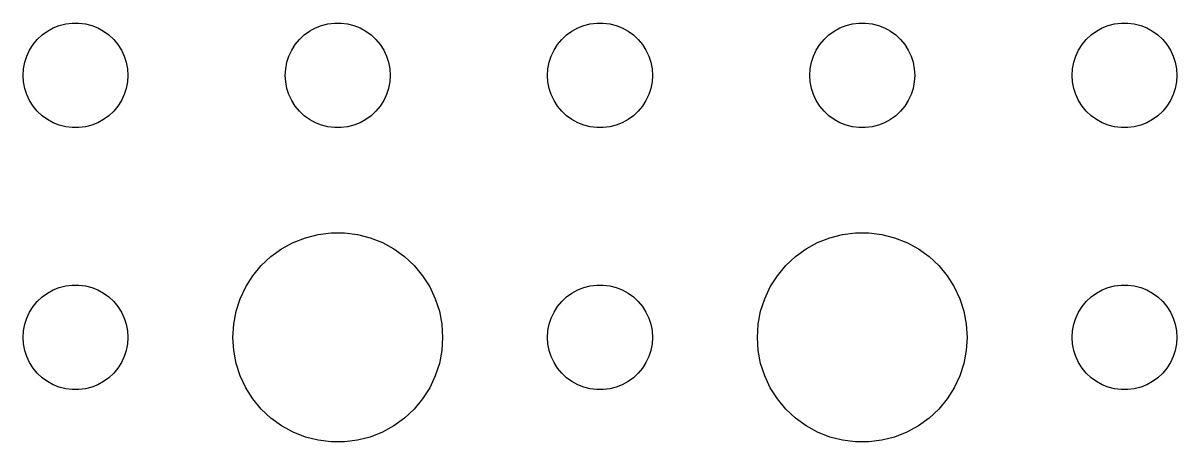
# Model space of a CAD drawing. Header units: metres. Extents: x -127 to 127, y -127 to 127.
# Drawn here: x 21 to 54, y -17.99 to -6 of the extents above; entities that cross this region are included whole.
import ezdxf

# ---------------------------------------------------------------- set-up
doc = ezdxf.new("R2010")
doc.units = ezdxf.units.M

msp = doc.modelspace()

# ---------------------------------------------------------------- linework, layer by layer
for p, q in [((21.5439, -6.34422), (21.6963, -6.23351)), ((21.6963, -6.23351), (21.8613, -6.14275)), ((21.8613, -6.14275), (22.0365, -6.07341)), ((22.0365, -6.07341), (22.2189, -6.02657)), ((22.2189, -6.02657), (22.4058, -6.00294)), ((22.4058, -6.00294), (22.5942, -6.00294)), ((22.5942, -6.00294), (22.7811, -6.02657)), ((22.7811, -6.02657), (22.9635, -6.07341)), ((22.9635, -6.07341), (23.1387, -6.14275)), ((23.1387, -6.14275), (23.3037, -6.23351)), ((23.3037, -6.23351), (23.4561, -6.34422)), ((29.0439, -6.34422), (29.1963, -6.23351)), ((29.1963, -6.23351), (29.3613, -6.14275)), ((29.3613, -6.14275), (29.5365, -6.07341)), ((29.5365, -6.07341), (29.7189, -6.02657)), ((29.7189, -6.02657), (29.9058, -6.00294)), ((29.9058, -6.00294), (30.0942, -6.00294)), ((30.0942, -6.00294), (30.2811, -6.02657)), ((30.2811, -6.02657), (30.4635, -6.07341)), ((30.4635, -6.07341), (30.6387, -6.14275)), ((30.6387, -6.14275), (30.8037, -6.23351)), ((30.8037, -6.23351), (30.9561, -6.34422)), ((36.5439, -6.34422), (36.6963, -6.23351)), ((36.6963, -6.23351), (36.8613, -6.14275)), ((36.8613, -6.14275), (37.0365, -6.07341)), ((37.0365, -6.07341), (37.2189, -6.02657)), ((37.2189, -6.02657), (37.4058, -6.00294)), ((37.4058, -6.00294), (37.5942, -6.00294)), ((37.5942, -6.00294), (37.7811, -6.02657)), ((37.7811, -6.02657), (37.9635, -6.07341)), ((37.9635, -6.07341), (38.1387, -6.14275)), ((38.1387, -6.14275), (38.3037, -6.23351)), ((38.3037, -6.23351), (38.4561, -6.34422)), ((44.0439, -6.34422), (44.1963, -6.23351)), ((44.1963, -6.23351), (44.3613, -6.14275)), ((44.3613, -6.14275), (44.5365, -6.07341)), ((44.5365, -6.07341), (44.7189, -6.02657)), ((44.7189, -6.02657), (44.9058, -6.00294)), ((44.9058, -6.00294), (45.0942, -6.00294)), ((45.0942, -6.00294), (45.2811, -6.02657)), ((45.2811, -6.02657), (45.4635, -6.07341)), ((45.4635, -6.07341), (45.6387, -6.14275)), ((45.6387, -6.14275), (45.8037, -6.23351)), ((45.8037, -6.23351), (45.9561, -6.34422)), ((51.5439, -6.34422), (51.6963, -6.23351)), ((51.6963, -6.23351), (51.8613, -6.14275)), ((51.8613, -6.14275), (52.0365, -6.07341)), ((52.0365, -6.07341), (52.2189, -6.02657)), ((52.2189, -6.02657), (52.4058, -6.00294)), ((52.4058, -6.00294), (52.5942, -6.00294)), ((52.5942, -6.00294), (52.7811, -6.02657)), ((52.7811, -6.02657), (52.9635, -6.07341)), ((52.9635, -6.07341), (53.1387, -6.14275)), ((53.1387, -6.14275), (53.3037, -6.23351)), ((53.3037, -6.23351), (53.4561, -6.34422)), ((21.2865, -6.61832), (21.4065, -6.47318)), ((21.4065, -6.47318), (21.5439, -6.34422)), ((23.4561, -6.34422), (23.5934, -6.47318)), ((23.5934, -6.47318), (23.7135, -6.61832)), ((28.7865, -6.61832), (28.9065, -6.47318)), ((28.9065, -6.47318), (29.0439, -6.34422)), ((30.9561, -6.34422), (31.0934, -6.47318)), ((31.0934, -6.47318), (31.2135, -6.61832)), ((36.2865, -6.61832), (36.4065, -6.47318)), ((36.4065, -6.47318), (36.5439, -6.34422)), ((38.4561, -6.34422), (38.5934, -6.47318)), ((38.5934, -6.47318), (38.7135, -6.61832)), ((43.7865, -6.61832), (43.9065, -6.47318)), ((43.9065, -6.47318), (44.0439, -6.34422)), ((45.9561, -6.34422), (46.0934, -6.47318)), ((46.0934, -6.47318), (46.2135, -6.61832)), ((51.2865, -6.61832), (51.4065, -6.47318)), ((51.4065, -6.47318), (51.5439, -6.34422)), ((53.4561, -6.34422), (53.5934, -6.47318)), ((53.5934, -6.47318), (53.7135, -6.61832)), ((21.1053, -6.9478), (21.1855, -6.77736)), ((21.1855, -6.77736), (21.2865, -6.61832)), ((23.7135, -6.61832), (23.8145, -6.77736)), ((23.8145, -6.77736), (23.8947, -6.9478)), ((28.6053, -6.9478), (28.6855, -6.77736)), ((28.6855, -6.77736), (28.7865, -6.61832)), ((31.2135, -6.61832), (31.3145, -6.77736)), ((31.3145, -6.77736), (31.3947, -6.9478)), ((36.1053, -6.9478), (36.1855, -6.77736)), ((36.1855, -6.77736), (36.2865, -6.61832)), ((38.7135, -6.61832), (38.8145, -6.77736)), ((38.8145, -6.77736), (38.8947, -6.9478)), ((43.6053, -6.9478), (43.6855, -6.77736)), ((43.6855, -6.77736), (43.7865, -6.61832)), ((46.2135, -6.61832), (46.3145, -6.77736)), ((46.3145, -6.77736), (46.3947, -6.9478)), ((51.1053, -6.9478), (51.1855, -6.77736)), ((51.1855, -6.77736), (51.2865, -6.61832)), ((53.7135, -6.61832), (53.8145, -6.77736)), ((53.8145, -6.77736), (53.8947, -6.9478)), ((21.0118, -7.312), (21.0471, -7.12695)), ((21.0471, -7.12695), (21.1053, -6.9478)), ((23.8947, -6.9478), (23.9529, -7.12695)), ((23.9529, -7.12695), (23.9882, -7.312)), ((28.5118, -7.312), (28.5471, -7.12695)), ((28.5471, -7.12695), (28.6053, -6.9478)), ((31.3947, -6.9478), (31.4529, -7.12695)), ((31.4529, -7.12695), (31.4882, -7.312)), ((36.0118, -7.312), (36.0471, -7.12695)), ((36.0471, -7.12695), (36.1053, -6.9478)), ((38.8947, -6.9478), (38.9529, -7.12695)), ((38.9529, -7.12695), (38.9882, -7.312)), ((43.5118, -7.312), (43.5471, -7.12695)), ((43.5471, -7.12695), (43.6053, -6.9478)), ((46.3947, -6.9478), (46.4529, -7.12695)), ((46.4529, -7.12695), (46.4882, -7.312)), ((51.0118, -7.312), (51.0471, -7.12695)), ((51.0471, -7.12695), (51.1053, -6.9478)), ((53.8947, -6.9478), (53.9529, -7.12695)), ((53.9529, -7.12695), (53.9882, -7.312)), ((21, -7.5), (21.0118, -7.312)), ((21.0118, -7.68799), (21, -7.5)), ((23.9882, -7.312), (24, -7.5)), ((24, -7.5), (23.9882, -7.68799)), ((28.5, -7.5), (28.5118, -7.312)), ((28.5118, -7.68799), (28.5, -7.5)), ((31.4882, -7.312), (31.5, -7.5)), ((31.5, -7.5), (31.4882, -7.68799)), ((36, -7.5), (36.0118, -7.312)), ((36.0118, -7.68799), (36, -7.5)), ((38.9882, -7.312), (39, -7.5)), ((39, -7.5), (38.9882, -7.68799)), ((43.5, -7.5), (43.5118, -7.312)), ((43.5118, -7.68799), (43.5, -7.5)), ((46.4882, -7.312), (46.5, -7.5)), ((46.5, -7.5), (46.4882, -7.68799)), ((51, -7.5), (51.0118, -7.312)), ((51.0118, -7.68799), (51, -7.5)), ((53.9882, -7.312), (54, -7.5)), ((54, -7.5), (53.9882, -7.68799)), ((21.0471, -7.87303), (21.0118, -7.68799)), ((21.1053, -8.05219), (21.0471, -7.87303)), ((23.9529, -7.87303), (23.8947, -8.05219)), ((23.9882, -7.68799), (23.9529, -7.87303)), ((28.5471, -7.87303), (28.5118, -7.68799)), ((28.6053, -8.05219), (28.5471, -7.87303)), ((31.4529, -7.87303), (31.3947, -8.05219)), ((31.4882, -7.68799), (31.4529, -7.87303)), ((36.0471, -7.87303), (36.0118, -7.68799)), ((36.1053, -8.05219), (36.0471, -7.87303)), ((38.9529, -7.87303), (38.8947, -8.05219)), ((38.9882, -7.68799), (38.9529, -7.87303)), ((43.5471, -7.87303), (43.5118, -7.68799)), ((43.6053, -8.05219), (43.5471, -7.87303)), ((46.4529, -7.87303), (46.3947, -8.05219)), ((46.4882, -7.68799), (46.4529, -7.87303)), ((51.0471, -7.87303), (51.0118, -7.68799)), ((51.1053, -8.05219), (51.0471, -7.87303)), ((53.9529, -7.87303), (53.8947, -8.05219)), ((53.9882, -7.68799), (53.9529, -7.87303)), ((21.1855, -8.22263), (21.1053, -8.05219)), ((21.2865, -8.38167), (21.1855, -8.22263)), ((23.8145, -8.22263), (23.7135, -8.38167)), ((23.8947, -8.05219), (23.8145, -8.22263)), ((28.6855, -8.22263), (28.6053, -8.05219)), ((28.7865, -8.38167), (28.6855, -8.22263)), ((31.3145, -8.22263), (31.2135, -8.38167)), ((31.3947, -8.05219), (31.3145, -8.22263)), ((36.1855, -8.22263), (36.1053, -8.05219)), ((36.2865, -8.38167), (36.1855, -8.22263)), ((38.8145, -8.22263), (38.7135, -8.38167)), ((38.8947, -8.05219), (38.8145, -8.22263)), ((43.6855, -8.22263), (43.6053, -8.05219)), ((43.7865, -8.38167), (43.6855, -8.22263)), ((46.3145, -8.22263), (46.2135, -8.38167)), ((46.3947, -8.05219), (46.3145, -8.22263)), ((51.1855, -8.22263), (51.1053, -8.05219)), ((51.2865, -8.38167), (51.1855, -8.22263)), ((53.8145, -8.22263), (53.7135, -8.38167)), ((53.8947, -8.05219), (53.8145, -8.22263)), ((21.4065, -8.52681), (21.2865, -8.38167)), ((21.5439, -8.65576), (21.4065, -8.52681)), ((23.5934, -8.52681), (23.4561, -8.65576)), ((23.7135, -8.38167), (23.5934, -8.52681)), ((28.9065, -8.52681), (28.7865, -8.38167)), ((29.0439, -8.65576), (28.9065, -8.52681)), ((31.0934, -8.52681), (30.9561, -8.65576)), ((31.2135, -8.38167), (31.0934, -8.52681)), ((36.4065, -8.52681), (36.2865, -8.38167)), ((36.5439, -8.65576), (36.4065, -8.52681)), ((38.5934, -8.52681), (38.4561, -8.65576)), ((38.7135, -8.38167), (38.5934, -8.52681)), ((43.9065, -8.52681), (43.7865, -8.38167)), ((44.0439, -8.65576), (43.9065, -8.52681)), ((46.0934, -8.52681), (45.9561, -8.65576)), ((46.2135, -8.38167), (46.0934, -8.52681)), ((51.4065, -8.52681), (51.2865, -8.38167)), ((51.5439, -8.65576), (51.4065, -8.52681)), ((53.5934, -8.52681), (53.4561, -8.65576)), ((53.7135, -8.38167), (53.5934, -8.52681)), ((21.6963, -8.76648), (21.5439, -8.65576)), ((21.8613, -8.85724), (21.6963, -8.76648)), ((22.0365, -8.92657), (21.8613, -8.85724)), ((23.1387, -8.85724), (22.9635, -8.92657)), ((23.3037, -8.76648), (23.1387, -8.85724)), ((23.4561, -8.65576), (23.3037, -8.76648)), ((29.1963, -8.76648), (29.0439, -8.65576)), ((29.3613, -8.85724), (29.1963, -8.76648)), ((29.5365, -8.92657), (29.3613, -8.85724)), ((30.6387, -8.85724), (30.4635, -8.92657)), ((30.8037, -8.76648), (30.6387, -8.85724)), ((30.9561, -8.65576), (30.8037, -8.76648)), ((36.6963, -8.76648), (36.5439, -8.65576)), ((36.8613, -8.85724), (36.6963, -8.76648)), ((37.0365, -8.92657), (36.8613, -8.85724)), ((38.1387, -8.85724), (37.9635, -8.92657)), ((38.3037, -8.76648), (38.1387, -8.85724)), ((38.4561, -8.65576), (38.3037, -8.76648)), ((44.1963, -8.76648), (44.0439, -8.65576)), ((44.3613, -8.85724), (44.1963, -8.76648)), ((44.5365, -8.92657), (44.3613, -8.85724)), ((45.6387, -8.85724), (45.4635, -8.92657)), ((45.8037, -8.76648), (45.6387, -8.85724)), ((45.9561, -8.65576), (45.8037, -8.76648)), ((51.6963, -8.76648), (51.5439, -8.65576)), ((51.8613, -8.85724), (51.6963, -8.76648)), ((52.0365, -8.92657), (51.8613, -8.85724)), ((53.1387, -8.85724), (52.9635, -8.92657)), ((53.3037, -8.76648), (53.1387, -8.85724)), ((53.4561, -8.65576), (53.3037, -8.76648)), ((22.2189, -8.97342), (22.0365, -8.92657)), ((22.4058, -8.99704), (22.2189, -8.97342)), ((22.5942, -8.99704), (22.4058, -8.99704)), ((22.7811, -8.97342), (22.5942, -8.99704)), ((22.9635, -8.92657), (22.7811, -8.97342)), ((29.7189, -8.97342), (29.5365, -8.92657)), ((29.9058, -8.99704), (29.7189, -8.97342)), ((30.0942, -8.99704), (29.9058, -8.99704)), ((30.2811, -8.97342), (30.0942, -8.99704)), ((30.4635, -8.92657), (30.2811, -8.97342)), ((37.2189, -8.97342), (37.0365, -8.92657)), ((37.4058, -8.99704), (37.2189, -8.97342)), ((37.5942, -8.99704), (37.4058, -8.99704)), ((37.7811, -8.97342), (37.5942, -8.99704)), ((37.9635, -8.92657), (37.7811, -8.97342)), ((44.7189, -8.97342), (44.5365, -8.92657)), ((44.9058, -8.99704), (44.7189, -8.97342)), ((45.0942, -8.99704), (44.9058, -8.99704)), ((45.2811, -8.97342), (45.0942, -8.99704)), ((45.4635, -8.92657), (45.2811, -8.97342)), ((52.2189, -8.97342), (52.0365, -8.92657)), ((52.4058, -8.99704), (52.2189, -8.97342)), ((52.5942, -8.99704), (52.4058, -8.99704)), ((52.7811, -8.97342), (52.5942, -8.99704)), ((52.9635, -8.92657), (52.7811, -8.97342)), ((28.7227, -12.2855), (29.0729, -12.1468)), ((29.0729, -12.1468), (29.4379, -12.0531)), ((29.4379, -12.0531), (29.8116, -12.0059)), ((29.8116, -12.0059), (30.1884, -12.0059)), ((30.1884, -12.0059), (30.5621, -12.0531)), ((30.5621, -12.0531), (30.927, -12.1468)), ((30.927, -12.1468), (31.2773, -12.2855)), ((43.7227, -12.2855), (44.0729, -12.1468)), ((44.0729, -12.1468), (44.4379, -12.0531)), ((44.4379, -12.0531), (44.8116, -12.0059)), ((44.8116, -12.0059), (45.1884, -12.0059)), ((45.1884, -12.0059), (45.5621, -12.0531)), ((45.5621, -12.0531), (45.927, -12.1468)), ((45.927, -12.1468), (46.2773, -12.2855)), ((28.0877, -12.6884), (28.3925, -12.467)), ((28.3925, -12.467), (28.7227, -12.2855)), ((31.2773, -12.2855), (31.6075, -12.467)), ((31.6075, -12.467), (31.9123, -12.6884)), ((43.0877, -12.6884), (43.3925, -12.467)), ((43.3925, -12.467), (43.7227, -12.2855)), ((46.2773, -12.2855), (46.6075, -12.467)), ((46.6075, -12.467), (46.9123, -12.6884)), ((27.8131, -12.9464), (28.0877, -12.6884)), ((31.9123, -12.6884), (32.1869, -12.9464)), ((42.8131, -12.9464), (43.0877, -12.6884)), ((46.9123, -12.6884), (47.1869, -12.9464)), ((27.5729, -13.2366), (27.8131, -12.9464)), ((32.1869, -12.9464), (32.427, -13.2366)), ((42.5729, -13.2366), (42.8131, -12.9464)), ((47.1869, -12.9464), (47.427, -13.2366)), ((22.0365, -13.5734), (22.2189, -13.5266)), ((22.2189, -13.5266), (22.4058, -13.5029)), ((22.4058, -13.5029), (22.5942, -13.5029)), ((22.5942, -13.5029), (22.7811, -13.5266)), ((22.7811, -13.5266), (22.9635, -13.5734)), ((27.3711, -13.5547), (27.5729, -13.2366)), ((32.427, -13.2366), (32.6289, -13.5547)), ((37.0365, -13.5734), (37.2189, -13.5266)), ((37.2189, -13.5266), (37.4058, -13.5029)), ((37.4058, -13.5029), (37.5942, -13.5029)), ((37.5942, -13.5029), (37.7811, -13.5266)), ((37.7811, -13.5266), (37.9635, -13.5734)), ((42.3711, -13.5547), (42.5729, -13.2366)), ((47.427, -13.2366), (47.6289, -13.5547)), ((52.0365, -13.5734), (52.2189, -13.5266)), ((52.2189, -13.5266), (52.4058, -13.5029)), ((52.4058, -13.5029), (52.5942, -13.5029)), ((52.5942, -13.5029), (52.7811, -13.5266)), ((52.7811, -13.5266), (52.9635, -13.5734)), ((21.4065, -13.9732), (21.5439, -13.8442)), ((21.5439, -13.8442), (21.6963, -13.7335)), ((21.6963, -13.7335), (21.8613, -13.6427)), ((21.8613, -13.6427), (22.0365, -13.5734)), ((22.9635, -13.5734), (23.1387, -13.6427)), ((23.1387, -13.6427), (23.3037, -13.7335)), ((23.3037, -13.7335), (23.4561, -13.8442)), ((23.4561, -13.8442), (23.5934, -13.9732)), ((27.2107, -13.8956), (27.3711, -13.5547)), ((32.6289, -13.5547), (32.7893, -13.8956)), ((36.4065, -13.9732), (36.5439, -13.8442)), ((36.5439, -13.8442), (36.6963, -13.7335)), ((36.6963, -13.7335), (36.8613, -13.6427)), ((36.8613, -13.6427), (37.0365, -13.5734)), ((37.9635, -13.5734), (38.1387, -13.6427)), ((38.1387, -13.6427), (38.3037, -13.7335)), ((38.3037, -13.7335), (38.4561, -13.8442)), ((38.4561, -13.8442), (38.5934, -13.9732)), ((42.2107, -13.8956), (42.3711, -13.5547)), ((47.6289, -13.5547), (47.7893, -13.8956)), ((51.4065, -13.9732), (51.5439, -13.8442)), ((51.5439, -13.8442), (51.6963, -13.7335)), ((51.6963, -13.7335), (51.8613, -13.6427)), ((51.8613, -13.6427), (52.0365, -13.5734)), ((52.9635, -13.5734), (53.1387, -13.6427)), ((53.1387, -13.6427), (53.3037, -13.7335)), ((53.3037, -13.7335), (53.4561, -13.8442)), ((53.4561, -13.8442), (53.5934, -13.9732)), ((21.1855, -14.2774), (21.2865, -14.1183)), ((21.2865, -14.1183), (21.4065, -13.9732)), ((23.5934, -13.9732), (23.7135, -14.1183)), ((23.7135, -14.1183), (23.8145, -14.2774)), ((27.0942, -14.2539), (27.2107, -13.8956)), ((32.7893, -13.8956), (32.9057, -14.2539)), ((36.1855, -14.2774), (36.2865, -14.1183)), ((36.2865, -14.1183), (36.4065, -13.9732)), ((38.5934, -13.9732), (38.7135, -14.1183)), ((38.7135, -14.1183), (38.8145, -14.2774)), ((42.0942, -14.2539), (42.2107, -13.8956)), ((47.7893, -13.8956), (47.9057, -14.2539)), ((51.1855, -14.2774), (51.2865, -14.1183)), ((51.2865, -14.1183), (51.4065, -13.9732)), ((53.5934, -13.9732), (53.7135, -14.1183)), ((53.7135, -14.1183), (53.8145, -14.2774)), ((21.0471, -14.627), (21.1053, -14.4478)), ((21.1053, -14.4478), (21.1855, -14.2774)), ((23.8145, -14.2774), (23.8947, -14.4478)), ((23.8947, -14.4478), (23.9529, -14.627)), ((27.0237, -14.624), (27.0942, -14.2539)), ((32.9057, -14.2539), (32.9763, -14.624)), ((36.0471, -14.627), (36.1053, -14.4478)), ((36.1053, -14.4478), (36.1855, -14.2774)), ((38.8145, -14.2774), (38.8947, -14.4478)), ((38.8947, -14.4478), (38.9529, -14.627)), ((42.0237, -14.624), (42.0942, -14.2539)), ((47.9057, -14.2539), (47.9763, -14.624)), ((51.0471, -14.627), (51.1053, -14.4478)), ((51.1053, -14.4478), (51.1855, -14.2774)), ((53.8145, -14.2774), (53.8947, -14.4478)), ((53.8947, -14.4478), (53.9529, -14.627)), ((21, -15), (21.0118, -14.812)), ((21.0118, -14.812), (21.0471, -14.627)), ((23.9529, -14.627), (23.9882, -14.812)), ((23.9882, -14.812), (24, -15)), ((27, -15), (27.0237, -14.624)), ((32.9763, -14.624), (33, -15)), ((36, -15), (36.0118, -14.812)), ((36.0118, -14.812), (36.0471, -14.627)), ((38.9529, -14.627), (38.9882, -14.812)), ((38.9882, -14.812), (39, -15)), ((42, -15), (42.0237, -14.624)), ((47.9763, -14.624), (48, -15)), ((51, -15), (51.0118, -14.812)), ((51.0118, -14.812), (51.0471, -14.627)), ((53.9529, -14.627), (53.9882, -14.812)), ((53.9882, -14.812), (54, -15)), ((21.0118, -15.188), (21, -15)), ((24, -15), (23.9882, -15.188)), ((27.0237, -15.376), (27, -15)), ((33, -15), (32.9763, -15.376)), ((36.0118, -15.188), (36, -15)), ((39, -15), (38.9882, -15.188)), ((42.0237, -15.376), (42, -15)), ((48, -15), (47.9763, -15.376)), ((51.0118, -15.188), (51, -15)), ((54, -15), (53.9882, -15.188)), ((21.0471, -15.373), (21.0118, -15.188)), ((21.1053, -15.5522), (21.0471, -15.373)), ((23.9529, -15.373), (23.8947, -15.5522)), ((23.9882, -15.188), (23.9529, -15.373)), ((27.0942, -15.7461), (27.0237, -15.376)), ((32.9763, -15.376), (32.9057, -15.7461)), ((36.0471, -15.373), (36.0118, -15.188)), ((36.1053, -15.5522), (36.0471, -15.373)), ((38.9529, -15.373), (38.8947, -15.5522)), ((38.9882, -15.188), (38.9529, -15.373)), ((42.0942, -15.7461), (42.0237, -15.376)), ((47.9763, -15.376), (47.9057, -15.7461)), ((51.0471, -15.373), (51.0118, -15.188)), ((51.1053, -15.5522), (51.0471, -15.373)), ((53.9529, -15.373), (53.8947, -15.5522)), ((53.9882, -15.188), (53.9529, -15.373)), ((21.1855, -15.7226), (21.1053, -15.5522)), ((21.2865, -15.8817), (21.1855, -15.7226)), ((23.8145, -15.7226), (23.7135, -15.8817)), ((23.8947, -15.5522), (23.8145, -15.7226)), ((27.2107, -16.1044), (27.0942, -15.7461)), ((32.9057, -15.7461), (32.7893, -16.1044)), ((36.1855, -15.7226), (36.1053, -15.5522)), ((36.2865, -15.8817), (36.1855, -15.7226)), ((38.8145, -15.7226), (38.7135, -15.8817)), ((38.8947, -15.5522), (38.8145, -15.7226)), ((42.2107, -16.1044), (42.0942, -15.7461)), ((47.9057, -15.7461), (47.7893, -16.1044)), ((51.1855, -15.7226), (51.1053, -15.5522)), ((51.2865, -15.8817), (51.1855, -15.7226)), ((53.8145, -15.7226), (53.7135, -15.8817)), ((53.8947, -15.5522), (53.8145, -15.7226)), ((21.4065, -16.0268), (21.2865, -15.8817)), ((21.5439, -16.1558), (21.4065, -16.0268)), ((21.6963, -16.2665), (21.5439, -16.1558)), ((23.4561, -16.1558), (23.3037, -16.2665)), ((23.5934, -16.0268), (23.4561, -16.1558)), ((23.7135, -15.8817), (23.5934, -16.0268)), ((27.3711, -16.4453), (27.2107, -16.1044)), ((32.7893, -16.1044), (32.6289, -16.4453)), ((36.4065, -16.0268), (36.2865, -15.8817)), ((36.5439, -16.1558), (36.4065, -16.0268)), ((36.6963, -16.2665), (36.5439, -16.1558)), ((38.4561, -16.1558), (38.3037, -16.2665)), ((38.5934, -16.0268), (38.4561, -16.1558)), ((38.7135, -15.8817), (38.5934, -16.0268)), ((42.3711, -16.4453), (42.2107, -16.1044)), ((47.7893, -16.1044), (47.6289, -16.4453)), ((51.4065, -16.0268), (51.2865, -15.8817)), ((51.5439, -16.1558), (51.4065, -16.0268)), ((51.6963, -16.2665), (51.5439, -16.1558)), ((53.4561, -16.1558), (53.3037, -16.2665)), ((53.5934, -16.0268), (53.4561, -16.1558)), ((53.7135, -15.8817), (53.5934, -16.0268)), ((21.8613, -16.3572), (21.6963, -16.2665)), ((22.0365, -16.4266), (21.8613, -16.3572)), ((22.2189, -16.4734), (22.0365, -16.4266)), ((22.4058, -16.497), (22.2189, -16.4734)), ((22.5942, -16.497), (22.4058, -16.497)), ((22.7811, -16.4734), (22.5942, -16.497)), ((22.9635, -16.4266), (22.7811, -16.4734)), ((23.1387, -16.3572), (22.9635, -16.4266)), ((23.3037, -16.2665), (23.1387, -16.3572)), ((27.5729, -16.7634), (27.3711, -16.4453)), ((32.6289, -16.4453), (32.427, -16.7634)), ((36.8613, -16.3572), (36.6963, -16.2665)), ((37.0365, -16.4266), (36.8613, -16.3572)), ((37.2189, -16.4734), (37.0365, -16.4266)), ((37.4058, -16.497), (37.2189, -16.4734)), ((37.5942, -16.497), (37.4058, -16.497)), ((37.7811, -16.4734), (37.5942, -16.497)), ((37.9635, -16.4266), (37.7811, -16.4734)), ((38.1387, -16.3572), (37.9635, -16.4266)), ((38.3037, -16.2665), (38.1387, -16.3572)), ((42.5729, -16.7634), (42.3711, -16.4453)), ((47.6289, -16.4453), (47.427, -16.7634)), ((51.8613, -16.3572), (51.6963, -16.2665)), ((52.0365, -16.4266), (51.8613, -16.3572)), ((52.2189, -16.4734), (52.0365, -16.4266)), ((52.4058, -16.497), (52.2189, -16.4734)), ((52.5942, -16.497), (52.4058, -16.497)), ((52.7811, -16.4734), (52.5942, -16.497)), ((52.9635, -16.4266), (52.7811, -16.4734)), ((53.1387, -16.3572), (52.9635, -16.4266)), ((53.3037, -16.2665), (53.1387, -16.3572)), ((27.8131, -17.0536), (27.5729, -16.7634)), ((32.427, -16.7634), (32.1869, -17.0536)), ((42.8131, -17.0536), (42.5729, -16.7634)), ((47.427, -16.7634), (47.1869, -17.0536)), ((28.0877, -17.3115), (27.8131, -17.0536)), ((32.1869, -17.0536), (31.9123, -17.3115)), ((43.0877, -17.3115), (42.8131, -17.0536)), ((47.1869, -17.0536), (46.9123, -17.3115)), ((28.3925, -17.533), (28.0877, -17.3115)), ((31.9123, -17.3115), (31.6075, -17.533)), ((43.3925, -17.533), (43.0877, -17.3115)), ((46.9123, -17.3115), (46.6075, -17.533)), ((28.7227, -17.7145), (28.3925, -17.533)), ((29.0729, -17.8532), (28.7227, -17.7145)), ((31.2773, -17.7145), (30.927, -17.8532)), ((31.6075, -17.533), (31.2773, -17.7145)), ((43.7227, -17.7145), (43.3925, -17.533)), ((44.0729, -17.8532), (43.7227, -17.7145)), ((46.2773, -17.7145), (45.927, -17.8532)), ((46.6075, -17.533), (46.2773, -17.7145)), ((29.4379, -17.9469), (29.0729, -17.8532)), ((29.8116, -17.9941), (29.4379, -17.9469)), ((30.1884, -17.9941), (29.8116, -17.9941)), ((30.5621, -17.9469), (30.1884, -17.9941)), ((30.927, -17.8532), (30.5621, -17.9469)), ((44.4379, -17.9469), (44.0729, -17.8532)), ((44.8116, -17.9941), (44.4379, -17.9469)), ((45.1884, -17.9941), (44.8116, -17.9941)), ((45.5621, -17.9469), (45.1884, -17.9941)), ((45.927, -17.8532), (45.5621, -17.9469))]:
    msp.add_line(p, q)

doc.saveas('drawing.dxf')
